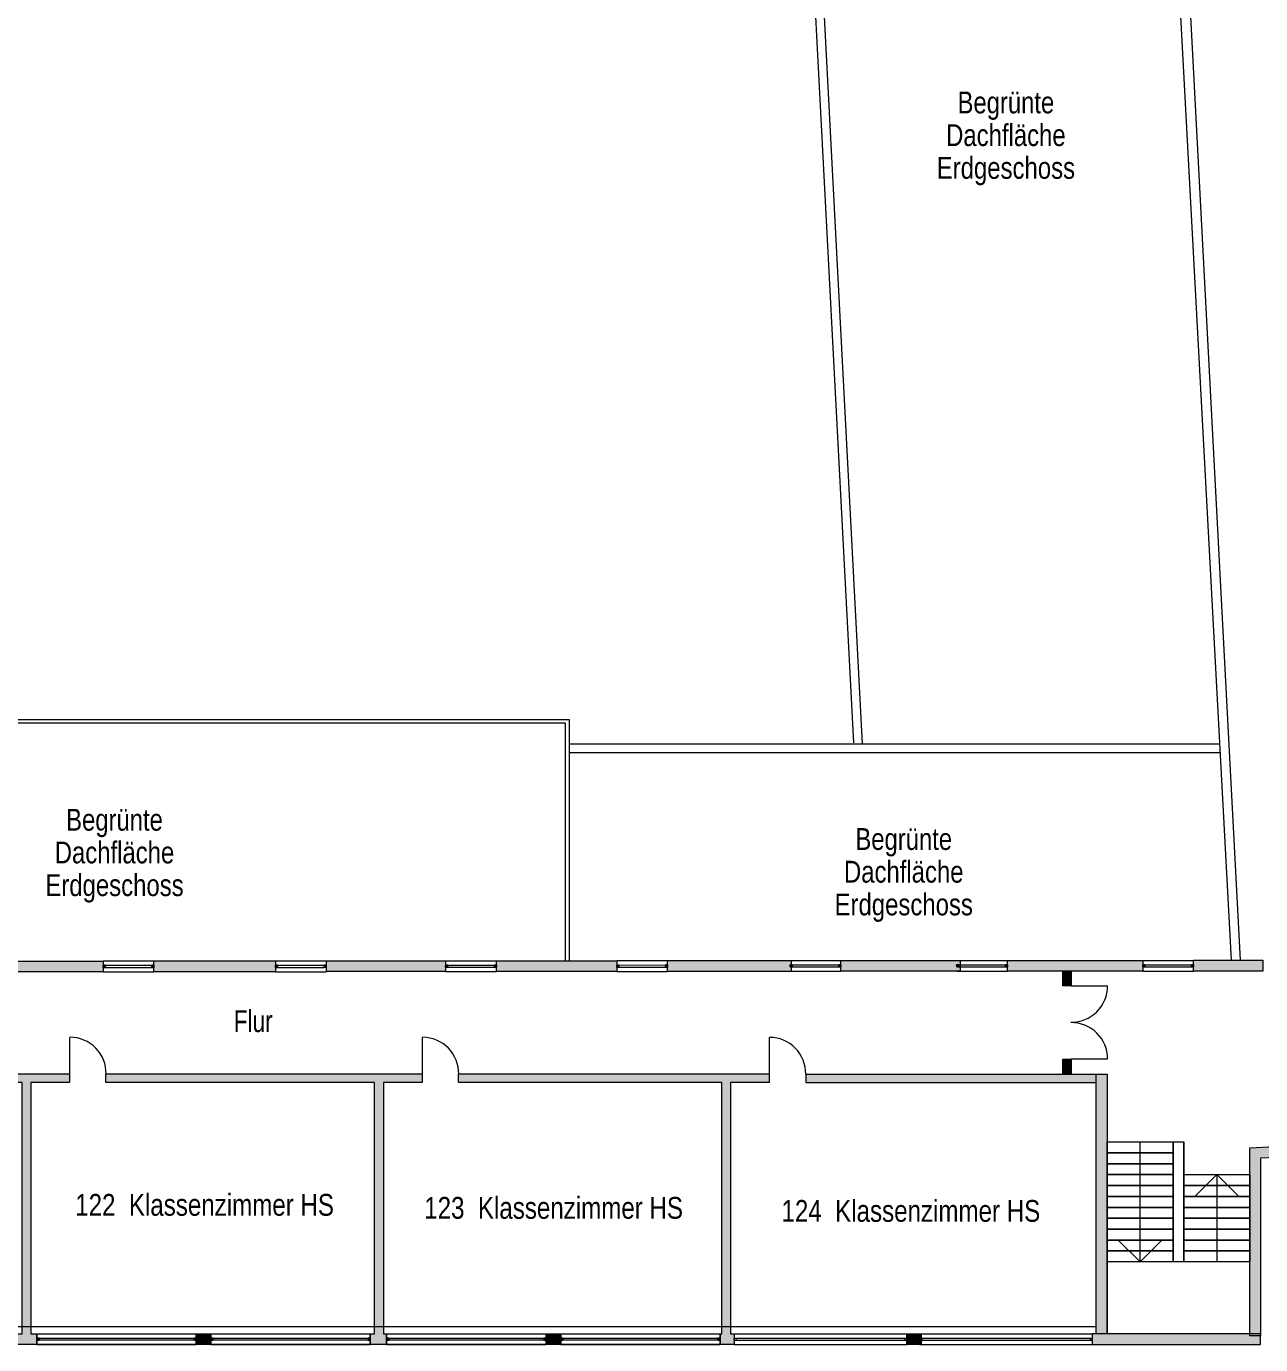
# Model space of a CAD drawing. Header units: inches. Extents: x 7445 to 114549, y 127015 to 195514.
# Drawn here: x 61061 to 95012, y 127015 to 163293 of the extents above; entities that cross this region are included whole.
import ezdxf

# ---------------------------------------------------------------- set-up
doc = ezdxf.new("R2010")
doc.units = ezdxf.units.IN
doc.header["$LTSCALE"] = 300
doc.header["$MEASUREMENT"] = 0
doc.linetypes.add('Volllinie', pattern=[0])
doc.layers.add('Grundebene', color=7, linetype='Continuous')
doc.styles.add('ARIAL_NARROW', font='ARIALN.TTF', dxfattribs={"height": 0.2})

# ---------------------------------------------------------------- blocks, each defined once
blk = doc.blocks.new('Color_Area-A2')
at = {"layer": 'Grundebene', "true_color": 0x000000, "transparency": 33554687}
blk.add_hatch(color=18, dxfattribs=at).paths.add_polyline_path([(89572, 137289), (89799, 137289), (89799, 136885), (89572, 136885)], flags=0)
at = {"layer": 'Grundebene', "color": 18, "linetype": 'Volllinie', "lineweight": 13, "true_color": 0x000000}
for p, q in [((89572, 137289), (89799, 137289)), ((89572, 136885), (89572, 137289)), ((89799, 137289), (89799, 136885)), ((89799, 136885), (89572, 136885))]:
    blk.add_line(p, q, dxfattribs=at)
blk = doc.blocks.new('Color_Area-AB')
at = {"layer": 'Grundebene', "true_color": 0x000000, "transparency": 33554687}
blk.add_hatch(color=18, dxfattribs=at).paths.add_polyline_path([(89572, 134867), (89799, 134867), (89799, 134463), (89572, 134463)], flags=0)
at = {"layer": 'Grundebene', "color": 18, "linetype": 'Volllinie', "lineweight": 13, "true_color": 0x000000}
for p, q in [((89572, 134867), (89799, 134867)), ((89572, 134463), (89572, 134867)), ((89799, 134867), (89799, 134463)), ((89799, 134463), (89572, 134463))]:
    blk.add_line(p, q, dxfattribs=at)
blk = doc.blocks.new('Color_Area-CD')
at = {"layer": 'Grundebene', "true_color": 0x000000, "transparency": 33554687}
blk.add_hatch(color=18, dxfattribs=at).paths.add_polyline_path([(53545, 134465), (62244, 134465), (62244, 134225), (61181, 134225), (61181, 127315), (61345, 127315), (61345, 127015), (60812, 127015), (60812, 127315), (60941, 127315), (60941, 134225), (53545, 134225)], flags=0)
at = {"layer": 'Grundebene', "color": 18, "linetype": 'Volllinie', "lineweight": 13, "true_color": 0x000000}
for p, q in [((53545, 134465), (62244, 134465)), ((53545, 134225), (53545, 134465)), ((62244, 134465), (62244, 134225)), ((60941, 134225), (53545, 134225)), ((60941, 127315), (60941, 134225)), ((62244, 134225), (61181, 134225)), ((61181, 134225), (61181, 127315)), ((60812, 127015), (60812, 127315)), ((60812, 127315), (60941, 127315)), ((61345, 127015), (60812, 127015)), ((61181, 127315), (61345, 127315)), ((61345, 127315), (61345, 127015))]:
    blk.add_line(p, q, dxfattribs=at)
blk = doc.blocks.new('Color_Area-E6')
at = {"layer": 'Grundebene', "true_color": 0x000000, "transparency": 33554687}
blk.add_hatch(color=18, dxfattribs=at).paths.add_polyline_path([(70881, 127315), (70970, 127315), (70970, 127015), (70518, 127015), (70518, 127315), (70641, 127315), (70641, 134225), (63246, 134225), (63246, 134465), (71944, 134465), (71944, 134225), (70881, 134225)], flags=0)
at = {"layer": 'Grundebene', "color": 18, "linetype": 'Volllinie', "lineweight": 13, "true_color": 0x000000}
for p, q in [((63246, 134225), (63246, 134465)), ((63246, 134465), (71944, 134465)), ((71944, 134465), (71944, 134225)), ((70641, 134225), (63246, 134225)), ((70641, 127315), (70641, 134225)), ((71944, 134225), (70881, 134225)), ((70881, 134225), (70881, 127315)), ((70518, 127015), (70518, 127315)), ((70518, 127315), (70641, 127315)), ((70970, 127015), (70518, 127015)), ((70881, 127315), (70970, 127315)), ((70970, 127315), (70970, 127015))]:
    blk.add_line(p, q, dxfattribs=at)
blk = doc.blocks.new('Color_Area-FF')
at = {"layer": 'Grundebene', "true_color": 0x000000, "transparency": 33554687}
blk.add_hatch(color=18, dxfattribs=at).paths.add_polyline_path([(80431, 127315), (80526, 127315), (80526, 127015), (80143, 127015), (80143, 127315), (80191, 127315), (80191, 134225), (72946, 134225), (72946, 134465), (81494, 134465), (81494, 134225), (80431, 134225)], flags=0)
at = {"layer": 'Grundebene', "color": 18, "linetype": 'Volllinie', "lineweight": 13, "true_color": 0x000000}
for p, q in [((72946, 134225), (72946, 134465)), ((72946, 134465), (81494, 134465)), ((81494, 134465), (81494, 134225)), ((80191, 134225), (72946, 134225)), ((80191, 127315), (80191, 134225)), ((81494, 134225), (80431, 134225)), ((80431, 134225), (80431, 127315)), ((80143, 127015), (80143, 127315)), ((80143, 127315), (80191, 127315)), ((80526, 127015), (80143, 127015)), ((80431, 127315), (80526, 127315)), ((80526, 127315), (80526, 127015))]:
    blk.add_line(p, q, dxfattribs=at)
blk = doc.blocks.new('Color_Area-110')
at = {"layer": 'Grundebene', "true_color": 0x000000, "transparency": 33554687}
blk.add_hatch(color=18, dxfattribs=at).paths.add_polyline_path([(90492, 134458), (90792, 134458), (90792, 127315), (90492, 127315)], flags=0)
at = {"layer": 'Grundebene', "color": 18, "linetype": 'Volllinie', "lineweight": 13, "true_color": 0x000000}
for p, q in [((90492, 134458), (90792, 134458)), ((90492, 127315), (90492, 134458)), ((90792, 134458), (90792, 127315)), ((90792, 127315), (90492, 127315))]:
    blk.add_line(p, q, dxfattribs=at)
blk = doc.blocks.new('Color_Area-119')
at = {"layer": 'Grundebene', "true_color": 0x000000, "transparency": 33554687}
blk.add_hatch(color=18, dxfattribs=at).paths.add_polyline_path([(90382, 127015), (95012, 127015), (95012, 127315), (90382, 127315)], flags=0)
at = {"layer": 'Grundebene', "color": 18, "linetype": 'Volllinie', "lineweight": 13, "true_color": 0x000000}
for p, q in [((95012, 127315), (90382, 127315)), ((90382, 127315), (90382, 127015)), ((90382, 127015), (95012, 127015)), ((95012, 127015), (95012, 127315))]:
    blk.add_line(p, q, dxfattribs=at)
blk = doc.blocks.new('Color_Area-122')
at = {"layer": 'Grundebene', "true_color": 0x000000, "transparency": 33554687}
blk.add_hatch(color=18, dxfattribs=at).paths.add_polyline_path([(85277, 127315), (85678, 127315), (85678, 127015), (85277, 127015)], flags=0)
at = {"layer": 'Grundebene', "color": 18, "linetype": 'Volllinie', "lineweight": 13, "true_color": 0x000000}
for p, q in [((85277, 127315), (85678, 127315)), ((85277, 127015), (85277, 127315)), ((85678, 127015), (85277, 127015)), ((85678, 127315), (85678, 127015))]:
    blk.add_line(p, q, dxfattribs=at)
blk = doc.blocks.new('Color_Area-12B')
at = {"layer": 'Grundebene', "true_color": 0x000000, "transparency": 33554687}
blk.add_hatch(color=18, dxfattribs=at).paths.add_polyline_path([(75357, 127315), (75758, 127315), (75758, 127015), (75357, 127015)], flags=0)
at = {"layer": 'Grundebene', "color": 18, "linetype": 'Volllinie', "lineweight": 13, "true_color": 0x000000}
for p, q in [((75357, 127315), (75758, 127315)), ((75357, 127015), (75357, 127315)), ((75758, 127015), (75357, 127015)), ((75758, 127315), (75758, 127015))]:
    blk.add_line(p, q, dxfattribs=at)
blk = doc.blocks.new('Color_Area-134')
at = {"layer": 'Grundebene', "true_color": 0x000000, "transparency": 33554687}
blk.add_hatch(color=18, dxfattribs=at).paths.add_polyline_path([(65732, 127315), (66134, 127315), (66134, 127015), (65732, 127015)], flags=0)
at = {"layer": 'Grundebene', "color": 18, "linetype": 'Volllinie', "lineweight": 13, "true_color": 0x000000}
for p, q in [((65732, 127315), (66134, 127315)), ((65732, 127015), (65732, 127315)), ((66134, 127015), (65732, 127015)), ((66134, 127315), (66134, 127015))]:
    blk.add_line(p, q, dxfattribs=at)
blk = doc.blocks.new('Color_Area-2AC')
at = {"layer": 'Grundebene', "true_color": 0x000000, "transparency": 33554687}
blk.add_hatch(color=18, dxfattribs=at).paths.add_polyline_path([(95012, 132145), (95012, 127260), (94712, 127260), (94712, 132430), (95404, 132466), (95420, 132167)], flags=0)
at = {"layer": 'Grundebene', "color": 18, "linetype": 'Volllinie', "lineweight": 13, "true_color": 0x000000}
for p, q in [((94712, 132430), (95404, 132466)), ((94712, 127260), (94712, 132430)), ((95404, 132466), (95420, 132167)), ((95420, 132167), (95012, 132145)), ((95012, 132145), (95012, 127260)), ((95012, 127260), (94712, 127260))]:
    blk.add_line(p, q, dxfattribs=at)
blk = doc.blocks.new('Color_Area-631')
at = {"layer": 'Grundebene', "true_color": 0x000000, "transparency": 33554687}
blk.add_hatch(color=18, dxfattribs=at).paths.add_polyline_path([(59416, 137571), (63170, 137571), (63170, 137273), (59416, 137273)], flags=0)
at = {"layer": 'Grundebene', "color": 18, "linetype": 'Volllinie', "lineweight": 13, "true_color": 0x000000}
for p, q in [((59416, 137571), (63170, 137571)), ((59416, 137273), (59416, 137571)), ((63170, 137571), (63170, 137273)), ((63170, 137273), (59416, 137273))]:
    blk.add_line(p, q, dxfattribs=at)
blk = doc.blocks.new('Color_Area-63A')
at = {"layer": 'Grundebene', "true_color": 0x000000, "transparency": 33554687}
blk.add_hatch(color=18, dxfattribs=at).paths.add_polyline_path([(64570, 137574), (67914, 137574), (67914, 137276), (64570, 137276)], flags=0)
at = {"layer": 'Grundebene', "color": 18, "linetype": 'Volllinie', "lineweight": 13, "true_color": 0x000000}
for p, q in [((64570, 137574), (67914, 137574)), ((64570, 137276), (64570, 137574)), ((67914, 137574), (67914, 137276)), ((67914, 137276), (64570, 137276))]:
    blk.add_line(p, q, dxfattribs=at)
blk = doc.blocks.new('Color_Area-643')
at = {"layer": 'Grundebene', "true_color": 0x000000, "transparency": 33554687}
blk.add_hatch(color=18, dxfattribs=at).paths.add_polyline_path([(69314, 137577), (72593, 137577), (72593, 137279), (69314, 137279)], flags=0)
at = {"layer": 'Grundebene', "color": 18, "linetype": 'Volllinie', "lineweight": 13, "true_color": 0x000000}
for p, q in [((69314, 137577), (72593, 137577)), ((69314, 137279), (69314, 137577)), ((72593, 137577), (72593, 137279)), ((72593, 137279), (69314, 137279))]:
    blk.add_line(p, q, dxfattribs=at)
blk = doc.blocks.new('Color_Area-64C')
at = {"layer": 'Grundebene', "true_color": 0x000000, "transparency": 33554687}
blk.add_hatch(color=18, dxfattribs=at).paths.add_polyline_path([(73993, 137580), (77299, 137580), (77299, 137282), (73993, 137282)], flags=0)
at = {"layer": 'Grundebene', "color": 18, "linetype": 'Volllinie', "lineweight": 13, "true_color": 0x000000}
for p, q in [((73993, 137580), (77299, 137580)), ((73993, 137282), (73993, 137580)), ((77299, 137580), (77299, 137282)), ((77299, 137282), (73993, 137282))]:
    blk.add_line(p, q, dxfattribs=at)
blk = doc.blocks.new('Color_Area-655')
at = {"layer": 'Grundebene', "true_color": 0x000000, "transparency": 33554687}
blk.add_hatch(color=18, dxfattribs=at).paths.add_polyline_path([(78699, 137583), (82100, 137583), (82100, 137285), (78699, 137285)], flags=0)
at = {"layer": 'Grundebene', "color": 18, "linetype": 'Volllinie', "lineweight": 13, "true_color": 0x000000}
for p, q in [((78699, 137583), (82100, 137583)), ((78699, 137285), (78699, 137583)), ((82100, 137583), (82100, 137285)), ((82100, 137285), (78699, 137285))]:
    blk.add_line(p, q, dxfattribs=at)
blk = doc.blocks.new('Color_Area-65E')
at = {"layer": 'Grundebene', "true_color": 0x000000, "transparency": 33554687}
blk.add_hatch(color=18, dxfattribs=at).paths.add_polyline_path([(83468, 137588), (86747, 137588), (86747, 137288), (83468, 137288)], flags=0)
at = {"layer": 'Grundebene', "color": 18, "linetype": 'Volllinie', "lineweight": 13, "true_color": 0x000000}
for p, q in [((83468, 137588), (86747, 137588)), ((83468, 137288), (83468, 137588)), ((86747, 137588), (86747, 137288)), ((86747, 137288), (83468, 137288))]:
    blk.add_line(p, q, dxfattribs=at)
blk = doc.blocks.new('Color_Area-667')
at = {"layer": 'Grundebene', "true_color": 0x000000, "transparency": 33554687}
blk.add_hatch(color=18, dxfattribs=at).paths.add_polyline_path([(88051, 137589), (91769, 137589), (91769, 137289), (88051, 137289)], flags=0)
at = {"layer": 'Grundebene', "color": 18, "linetype": 'Volllinie', "lineweight": 13, "true_color": 0x000000}
for p, q in [((88051, 137589), (91769, 137589)), ((88051, 137289), (88051, 137589)), ((91769, 137589), (91769, 137289)), ((91769, 137289), (88051, 137289))]:
    blk.add_line(p, q, dxfattribs=at)
blk = doc.blocks.new('Color_Area-694')
at = {"layer": 'Grundebene', "true_color": 0x000000, "transparency": 33554687}
blk.add_hatch(color=18, dxfattribs=at).paths.add_polyline_path([(93169, 137593), (95076, 137593), (95076, 137293), (93169, 137293)], flags=0)
at = {"layer": 'Grundebene', "color": 18, "linetype": 'Volllinie', "lineweight": 13, "true_color": 0x000000}
for p, q in [((93169, 137593), (95076, 137593)), ((93169, 137293), (93169, 137593)), ((95076, 137593), (95076, 137293)), ((95076, 137293), (93169, 137293))]:
    blk.add_line(p, q, dxfattribs=at)
blk = doc.blocks.new('Color_Area-6DB')
at = {"layer": 'Grundebene', "true_color": 0x000000, "transparency": 33554687}
blk.add_hatch(color=18, dxfattribs=at).paths.add_polyline_path([(90492, 127315), (90492, 134218), (82508, 134218), (82508, 134458), (82563, 134458), (82563, 134458), (90792, 134458), (90792, 127315)], flags=0)
at = {"layer": 'Grundebene', "color": 18, "linetype": 'Volllinie', "lineweight": 13, "true_color": 0x000000}
for p, q in [((82508, 134218), (82508, 134458)), ((82508, 134458), (82563, 134458)), ((82563, 134458), (82563, 134458)), ((82563, 134458), (90792, 134458)), ((90792, 134458), (90792, 127315)), ((90492, 134218), (82508, 134218)), ((90492, 127315), (90492, 134218)), ((90792, 127315), (90492, 127315))]:
    blk.add_line(p, q, dxfattribs=at)
blk = doc.blocks.new('Color_Area-6E8')
at = {"layer": 'Grundebene', "true_color": 0x000000, "transparency": 33554687}
blk.add_hatch(color=18, dxfattribs=at).paths.add_polyline_path([(90382, 127015), (95012, 127015), (95012, 127315), (90382, 127315)], flags=0)
at = {"layer": 'Grundebene', "color": 18, "linetype": 'Volllinie', "lineweight": 13, "true_color": 0x000000}
for p, q in [((95012, 127315), (90382, 127315)), ((90382, 127315), (90382, 127015)), ((90382, 127015), (95012, 127015)), ((95012, 127015), (95012, 127315))]:
    blk.add_line(p, q, dxfattribs=at)
blk = doc.blocks.new('Color_Area-B2E')
at = {"layer": 'Grundebene', "true_color": 0xffffff, "transparency": 33554687}
blk.add_hatch(color=7, dxfattribs=at).paths.add_polyline_path([(64510, 137454), (64510, 137394), (64570, 137394), (64570, 137454)], flags=0)
at = {"layer": 'Grundebene', "color": 18, "linetype": 'Volllinie', "lineweight": 13, "true_color": 0x000000}
blk.add_lwpolyline([(64510, 137454), (64510, 137394), (64570, 137394), (64570, 137454), (64510, 137454)], dxfattribs=at)
blk = doc.blocks.new('Color_Area-B34')
at = {"layer": 'Grundebene', "true_color": 0xffffff, "transparency": 33554687}
blk.add_hatch(color=7, dxfattribs=at).paths.add_polyline_path([(63230, 137454), (63230, 137394), (63170, 137393), (63170, 137453)], flags=0)
at = {"layer": 'Grundebene', "color": 18, "linetype": 'Volllinie', "lineweight": 13, "true_color": 0x000000}
blk.add_lwpolyline([(63230, 137454), (63230, 137394), (63170, 137393), (63170, 137453), (63230, 137454)], dxfattribs=at)
blk = doc.blocks.new('Color_Area-B42')
at = {"layer": 'Grundebene', "true_color": 0xffffff, "transparency": 33554687}
blk.add_hatch(color=7, dxfattribs=at).paths.add_polyline_path([(69250, 137457), (69250, 137397), (69310, 137398), (69310, 137458)], flags=0)
at = {"layer": 'Grundebene', "color": 18, "linetype": 'Volllinie', "lineweight": 13, "true_color": 0x000000}
blk.add_lwpolyline([(69250, 137457), (69250, 137397), (69310, 137398), (69310, 137458), (69250, 137457)], dxfattribs=at)
blk = doc.blocks.new('Color_Area-B48')
at = {"layer": 'Grundebene', "true_color": 0xffffff, "transparency": 33554687}
blk.add_hatch(color=7, dxfattribs=at).paths.add_polyline_path([(67970, 137457), (67970, 137397), (67910, 137397), (67910, 137457)], flags=0)
at = {"layer": 'Grundebene', "color": 18, "linetype": 'Volllinie', "lineweight": 13, "true_color": 0x000000}
blk.add_lwpolyline([(67970, 137457), (67970, 137397), (67910, 137397), (67910, 137457), (67970, 137457)], dxfattribs=at)
blk = doc.blocks.new('Color_Area-B56')
at = {"layer": 'Grundebene', "true_color": 0xffffff, "transparency": 33554687}
blk.add_hatch(color=7, dxfattribs=at).paths.add_polyline_path([(73933, 137460), (73933, 137400), (73993, 137400), (73993, 137460)], flags=0)
at = {"layer": 'Grundebene', "color": 18, "linetype": 'Volllinie', "lineweight": 13, "true_color": 0x000000}
blk.add_lwpolyline([(73933, 137460), (73933, 137400), (73993, 137400), (73993, 137460), (73933, 137460)], dxfattribs=at)
blk = doc.blocks.new('Color_Area-B5C')
at = {"layer": 'Grundebene', "true_color": 0xffffff, "transparency": 33554687}
blk.add_hatch(color=7, dxfattribs=at).paths.add_polyline_path([(72653, 137459), (72653, 137399), (72593, 137399), (72593, 137459)], flags=0)
at = {"layer": 'Grundebene', "color": 18, "linetype": 'Volllinie', "lineweight": 13, "true_color": 0x000000}
blk.add_lwpolyline([(72653, 137459), (72653, 137399), (72593, 137399), (72593, 137459), (72653, 137459)], dxfattribs=at)
blk = doc.blocks.new('Color_Area-B6A')
at = {"layer": 'Grundebene', "true_color": 0xffffff, "transparency": 33554687}
blk.add_hatch(color=7, dxfattribs=at).paths.add_polyline_path([(78639, 137463), (78639, 137403), (78699, 137403), (78699, 137463)], flags=0)
at = {"layer": 'Grundebene', "color": 18, "linetype": 'Volllinie', "lineweight": 13, "true_color": 0x000000}
blk.add_lwpolyline([(78639, 137463), (78639, 137403), (78699, 137403), (78699, 137463), (78639, 137463)], dxfattribs=at)
blk = doc.blocks.new('Color_Area-B70')
at = {"layer": 'Grundebene', "true_color": 0xffffff, "transparency": 33554687}
blk.add_hatch(color=7, dxfattribs=at).paths.add_polyline_path([(77359, 137462), (77359, 137402), (77299, 137402), (77299, 137462)], flags=0)
at = {"layer": 'Grundebene', "color": 18, "linetype": 'Volllinie', "lineweight": 13, "true_color": 0x000000}
blk.add_lwpolyline([(77359, 137462), (77359, 137402), (77299, 137402), (77299, 137462), (77359, 137462)], dxfattribs=at)
blk = doc.blocks.new('Color_Area-B7E')
at = {"layer": 'Grundebene', "true_color": 0xffffff, "transparency": 33554687}
blk.add_hatch(color=7, dxfattribs=at).paths.add_polyline_path([(83408, 137468), (83408, 137408), (83468, 137408), (83468, 137468)], flags=0)
at = {"layer": 'Grundebene', "color": 18, "linetype": 'Volllinie', "lineweight": 13, "true_color": 0x000000}
blk.add_lwpolyline([(83408, 137468), (83408, 137408), (83468, 137408), (83468, 137468), (83408, 137468)], dxfattribs=at)
blk = doc.blocks.new('Color_Area-B84')
at = {"layer": 'Grundebene', "true_color": 0xffffff, "transparency": 33554687}
blk.add_hatch(color=7, dxfattribs=at).paths.add_polyline_path([(82128, 137468), (82128, 137408), (82068, 137408), (82068, 137468)], flags=0)
at = {"layer": 'Grundebene', "color": 18, "linetype": 'Volllinie', "lineweight": 13, "true_color": 0x000000}
blk.add_lwpolyline([(82128, 137468), (82128, 137408), (82068, 137408), (82068, 137468), (82128, 137468)], dxfattribs=at)
blk = doc.blocks.new('Color_Area-B92')
at = {"layer": 'Grundebene', "true_color": 0xffffff, "transparency": 33554687}
blk.add_hatch(color=7, dxfattribs=at).paths.add_polyline_path([(87990, 137469), (87991, 137409), (88051, 137409), (88050, 137469)], flags=0)
at = {"layer": 'Grundebene', "color": 18, "linetype": 'Volllinie', "lineweight": 13, "true_color": 0x000000}
blk.add_lwpolyline([(87990, 137469), (87991, 137409), (88051, 137409), (88050, 137469), (87990, 137469)], dxfattribs=at)
blk = doc.blocks.new('Color_Area-B98')
at = {"layer": 'Grundebene', "true_color": 0xffffff, "transparency": 33554687}
blk.add_hatch(color=7, dxfattribs=at).paths.add_polyline_path([(86710, 137468), (86711, 137408), (86651, 137408), (86650, 137468)], flags=0)
at = {"layer": 'Grundebene', "color": 18, "linetype": 'Volllinie', "lineweight": 13, "true_color": 0x000000}
blk.add_lwpolyline([(86710, 137468), (86711, 137408), (86651, 137408), (86650, 137468), (86710, 137468)], dxfattribs=at)
blk = doc.blocks.new('Color_Area-BA6')
at = {"layer": 'Grundebene', "true_color": 0xffffff, "transparency": 33554687}
blk.add_hatch(color=7, dxfattribs=at).paths.add_polyline_path([(93109, 137470), (93109, 137410), (93169, 137410), (93169, 137470)], flags=0)
at = {"layer": 'Grundebene', "color": 18, "linetype": 'Volllinie', "lineweight": 13, "true_color": 0x000000}
blk.add_lwpolyline([(93109, 137470), (93109, 137410), (93169, 137410), (93169, 137470), (93109, 137470)], dxfattribs=at)
blk = doc.blocks.new('Color_Area-BAC')
at = {"layer": 'Grundebene', "true_color": 0xffffff, "transparency": 33554687}
blk.add_hatch(color=7, dxfattribs=at).paths.add_polyline_path([(91829, 137469), (91829, 137409), (91769, 137409), (91769, 137469)], flags=0)
at = {"layer": 'Grundebene', "color": 18, "linetype": 'Volllinie', "lineweight": 13, "true_color": 0x000000}
blk.add_lwpolyline([(91829, 137469), (91829, 137409), (91769, 137409), (91769, 137469), (91829, 137469)], dxfattribs=at)
blk = doc.blocks.new('Color_Area-FF4')
at = {"layer": 'Grundebene', "true_color": 0xffffff, "transparency": 33554687}
blk.add_hatch(color=7, dxfattribs=at).paths.add_polyline_path([(66134, 127195), (66134, 127135), (66194, 127135), (66194, 127195)], flags=0)
at = {"layer": 'Grundebene', "color": 18, "linetype": 'Volllinie', "lineweight": 13, "true_color": 0x000000}
blk.add_lwpolyline([(66134, 127195), (66134, 127135), (66194, 127135), (66194, 127195), (66134, 127195)], dxfattribs=at)
blk = doc.blocks.new('Color_Area-FFA')
at = {"layer": 'Grundebene', "true_color": 0xffffff, "transparency": 33554687}
blk.add_hatch(color=7, dxfattribs=at).paths.add_polyline_path([(70458, 127195), (70458, 127135), (70518, 127135), (70518, 127195)], flags=0)
at = {"layer": 'Grundebene', "color": 18, "linetype": 'Volllinie', "lineweight": 13, "true_color": 0x000000}
blk.add_lwpolyline([(70458, 127195), (70458, 127135), (70518, 127135), (70518, 127195), (70458, 127195)], dxfattribs=at)
blk = doc.blocks.new('Color_Area-100A')
at = {"layer": 'Grundebene', "true_color": 0xffffff, "transparency": 33554687}
blk.add_hatch(color=7, dxfattribs=at).paths.add_polyline_path([(61348, 127195), (61348, 127135), (61408, 127135), (61408, 127195)], flags=0)
at = {"layer": 'Grundebene', "color": 18, "linetype": 'Volllinie', "lineweight": 13, "true_color": 0x000000}
blk.add_lwpolyline([(61348, 127195), (61348, 127135), (61408, 127135), (61408, 127195), (61348, 127195)], dxfattribs=at)
blk = doc.blocks.new('Color_Area-1010')
at = {"layer": 'Grundebene', "true_color": 0xffffff, "transparency": 33554687}
blk.add_hatch(color=7, dxfattribs=at).paths.add_polyline_path([(65672, 127195), (65672, 127135), (65732, 127135), (65732, 127195)], flags=0)
at = {"layer": 'Grundebene', "color": 18, "linetype": 'Volllinie', "lineweight": 13, "true_color": 0x000000}
blk.add_lwpolyline([(65672, 127195), (65672, 127135), (65732, 127135), (65732, 127195), (65672, 127195)], dxfattribs=at)
blk = doc.blocks.new('Color_Area-1020')
at = {"layer": 'Grundebene', "true_color": 0xffffff, "transparency": 33554687}
blk.add_hatch(color=7, dxfattribs=at).paths.add_polyline_path([(70970, 127195), (70970, 127135), (71030, 127135), (71030, 127195)], flags=0)
at = {"layer": 'Grundebene', "color": 18, "linetype": 'Volllinie', "lineweight": 13, "true_color": 0x000000}
blk.add_lwpolyline([(70970, 127195), (70970, 127135), (71030, 127135), (71030, 127195), (70970, 127195)], dxfattribs=at)
blk = doc.blocks.new('Color_Area-1026')
at = {"layer": 'Grundebene', "true_color": 0xffffff, "transparency": 33554687}
blk.add_hatch(color=7, dxfattribs=at).paths.add_polyline_path([(75294, 127195), (75294, 127135), (75354, 127135), (75354, 127195)], flags=0)
at = {"layer": 'Grundebene', "color": 18, "linetype": 'Volllinie', "lineweight": 13, "true_color": 0x000000}
blk.add_lwpolyline([(75294, 127195), (75294, 127135), (75354, 127135), (75354, 127195), (75294, 127195)], dxfattribs=at)
blk = doc.blocks.new('Color_Area-1036')
at = {"layer": 'Grundebene', "true_color": 0xffffff, "transparency": 33554687}
blk.add_hatch(color=7, dxfattribs=at).paths.add_polyline_path([(75758, 127195), (75758, 127135), (75818, 127135), (75818, 127195)], flags=0)
at = {"layer": 'Grundebene', "color": 18, "linetype": 'Volllinie', "lineweight": 13, "true_color": 0x000000}
blk.add_lwpolyline([(75758, 127195), (75758, 127135), (75818, 127135), (75818, 127195), (75758, 127195)], dxfattribs=at)
blk = doc.blocks.new('Color_Area-103C')
at = {"layer": 'Grundebene', "true_color": 0xffffff, "transparency": 33554687}
blk.add_hatch(color=7, dxfattribs=at).paths.add_polyline_path([(80083, 127195), (80083, 127135), (80143, 127135), (80143, 127195)], flags=0)
at = {"layer": 'Grundebene', "color": 18, "linetype": 'Volllinie', "lineweight": 13, "true_color": 0x000000}
blk.add_lwpolyline([(80083, 127195), (80083, 127135), (80143, 127135), (80143, 127195), (80083, 127195)], dxfattribs=at)

msp = doc.modelspace()

# ---------------------------------------------------------------- linework, layer by layer
at = {"layer": 'Grundebene', "color": 18, "linetype": 'Volllinie', "lineweight": 13, "true_color": 0x000000}
for p, q in [((92222, 180080), (94447, 137593)), ((94211, 137593), (91947, 179766)), ((84063, 143552), (82637, 170877)), ((83820, 143578), (82410, 170653)), ((51409, 144214), (75989, 144214)), ((75889, 144114), (51509, 144114)), ((75889, 137580), (75889, 144114)), ((75989, 144214), (75989, 137580)), ((75989, 143551), (93892, 143552)), ((75989, 143311), (93904, 143312)), ((59416, 137571), (63170, 137571)), ((63170, 137573), (64570, 137574)), ((63170, 137573), (64570, 137574)), ((63170, 137571), (63170, 137273)), ((64570, 137574), (67914, 137574)), ((64570, 137276), (64570, 137574)), ((67910, 137577), (69310, 137578)), ((67910, 137577), (69310, 137578)), ((67914, 137574), (67914, 137276)), ((69314, 137577), (72593, 137577)), ((69314, 137279), (69314, 137577)), ((72593, 137579), (73993, 137580)), ((72593, 137579), (73993, 137580)), ((72593, 137577), (72593, 137279)), ((73993, 137580), (77299, 137580)), ((73993, 137282), (73993, 137580)), ((77299, 137582), (78699, 137583)), ((77299, 137582), (78699, 137583)), ((77299, 137580), (77299, 137282)), ((78699, 137583), (82100, 137583)), ((78699, 137285), (78699, 137583)), ((82068, 137588), (83468, 137588)), ((82068, 137588), (83468, 137588)), ((82100, 137583), (82100, 137285)), ((83468, 137588), (86747, 137588)), ((83468, 137288), (83468, 137588)), ((86650, 137588), (88050, 137589)), ((86650, 137588), (88050, 137589)), ((86747, 137588), (86747, 137288)), ((88051, 137589), (91769, 137589)), ((88051, 137289), (88051, 137589)), ((91769, 137589), (93169, 137590)), ((91769, 137589), (93169, 137590)), ((91769, 137589), (91769, 137289)), ((93169, 137593), (95076, 137593)), ((93169, 137293), (93169, 137593)), ((63170, 137273), (59416, 137273)), ((63230, 137454), (63170, 137453)), ((63170, 137453), (63170, 137393)), ((63170, 137393), (63230, 137394)), ((63170, 137273), (64570, 137274)), ((63170, 137273), (64570, 137274)), ((63230, 137454), (64510, 137454)), ((63230, 137454), (64510, 137454)), ((63230, 137394), (63230, 137454)), ((63230, 137394), (64510, 137394)), ((63230, 137394), (64510, 137394)), ((64510, 137454), (64570, 137454)), ((64510, 137394), (64510, 137454)), ((64570, 137394), (64510, 137394)), ((64570, 137454), (64570, 137394)), ((67914, 137276), (64570, 137276)), ((67970, 137457), (67910, 137457)), ((67910, 137457), (67910, 137397)), ((67910, 137397), (67970, 137397)), ((67910, 137277), (69310, 137278)), ((67910, 137277), (69310, 137278)), ((67970, 137457), (69250, 137457)), ((67970, 137457), (69250, 137457)), ((67970, 137397), (67970, 137457)), ((67970, 137397), (69250, 137397)), ((67970, 137397), (69250, 137397)), ((69250, 137457), (69310, 137458)), ((69250, 137397), (69250, 137457)), ((69310, 137398), (69250, 137397)), ((69310, 137458), (69310, 137398)), ((72593, 137279), (69314, 137279)), ((72653, 137459), (72593, 137459)), ((72593, 137459), (72593, 137399)), ((72593, 137399), (72653, 137399)), ((72593, 137279), (73993, 137280)), ((72593, 137279), (73993, 137280)), ((72653, 137459), (73933, 137460)), ((72653, 137459), (73933, 137460)), ((72653, 137399), (72653, 137459)), ((72653, 137399), (73933, 137400)), ((72653, 137399), (73933, 137400)), ((73933, 137460), (73993, 137460)), ((73933, 137400), (73933, 137460)), ((73993, 137400), (73933, 137400)), ((73993, 137460), (73993, 137400)), ((77299, 137282), (73993, 137282)), ((77359, 137462), (77299, 137462)), ((77299, 137462), (77299, 137402)), ((77299, 137402), (77359, 137402)), ((77299, 137282), (78699, 137283)), ((77299, 137282), (78699, 137283)), ((77359, 137462), (78639, 137463)), ((77359, 137462), (78639, 137463)), ((77359, 137402), (77359, 137462)), ((77359, 137402), (78639, 137403)), ((77359, 137402), (78639, 137403)), ((78639, 137463), (78699, 137463)), ((78639, 137403), (78639, 137463)), ((78699, 137403), (78639, 137403)), ((78699, 137463), (78699, 137403)), ((82100, 137285), (78699, 137285)), ((82128, 137468), (82068, 137468)), ((82068, 137468), (82068, 137408)), ((82068, 137408), (82128, 137408)), ((82068, 137288), (83468, 137288)), ((82068, 137288), (83468, 137288)), ((82128, 137468), (83408, 137468)), ((82128, 137468), (83408, 137468)), ((82128, 137408), (82128, 137468)), ((82128, 137408), (83408, 137408)), ((82128, 137408), (83408, 137408)), ((83408, 137468), (83468, 137468)), ((83408, 137408), (83408, 137468)), ((83468, 137408), (83408, 137408)), ((83468, 137468), (83468, 137408)), ((86747, 137288), (83468, 137288)), ((86710, 137468), (86650, 137468)), ((86650, 137468), (86651, 137408)), ((86651, 137408), (86711, 137408)), ((86651, 137288), (88051, 137289)), ((86651, 137288), (88051, 137289)), ((86710, 137468), (87990, 137469)), ((86710, 137468), (87990, 137469)), ((86711, 137408), (86710, 137468)), ((86711, 137408), (87991, 137409)), ((86711, 137408), (87991, 137409)), ((87990, 137469), (88050, 137469)), ((87991, 137409), (87990, 137469)), ((88051, 137409), (87991, 137409)), ((88050, 137469), (88051, 137409)), ((91769, 137289), (88051, 137289)), ((89572, 137289), (89799, 137289)), ((89572, 136885), (89572, 137289)), ((89799, 137289), (89799, 136885)), ((91829, 137469), (91769, 137469)), ((91769, 137469), (91769, 137409)), ((91769, 137409), (91829, 137409)), ((91769, 137289), (93169, 137290)), ((91769, 137289), (93169, 137290)), ((91829, 137469), (93109, 137470)), ((91829, 137469), (93109, 137470)), ((91829, 137409), (91829, 137469)), ((91829, 137409), (93109, 137410)), ((91829, 137409), (93109, 137410)), ((93109, 137470), (93169, 137470)), ((93109, 137410), (93109, 137470)), ((93169, 137410), (93109, 137410)), ((93169, 137470), (93169, 137410)), ((95076, 137293), (93169, 137293)), ((89799, 136885), (89572, 136885)), ((89799, 136885), (90799, 136885)), ((62259, 134471), (62259, 135471)), ((71959, 134467), (71959, 135467)), ((81504, 134466), (81504, 135466)), ((89572, 134867), (89799, 134867)), ((89572, 134463), (89572, 134867)), ((89799, 134880), (90799, 134880)), ((89799, 134867), (89799, 134463)), ((53545, 134465), (62244, 134465)), ((62244, 134465), (62244, 134225)), ((63246, 134225), (63246, 134465)), ((63246, 134465), (71944, 134465)), ((71944, 134465), (71944, 134225)), ((72946, 134225), (72946, 134465)), ((72946, 134465), (81494, 134465)), ((81494, 134465), (81494, 134225)), ((82508, 134218), (82508, 134458)), ((82508, 134458), (82563, 134458)), ((82563, 134458), (82563, 134458)), ((82563, 134458), (90792, 134458)), ((89799, 134463), (89572, 134463)), ((90492, 134458), (90792, 134458)), ((90492, 127315), (90492, 134458)), ((90792, 134458), (90792, 127315)), ((90792, 134458), (90792, 127315)), ((62244, 134225), (61181, 134225)), ((61181, 134225), (61181, 127315)), ((70641, 134225), (63246, 134225)), ((70641, 127315), (70641, 134225)), ((71944, 134225), (70881, 134225)), ((70881, 134225), (70881, 127315)), ((80191, 134225), (72946, 134225)), ((80191, 127315), (80191, 134225)), ((81494, 134225), (80431, 134225)), ((80431, 134225), (80431, 127315)), ((90492, 134218), (82508, 134218)), ((90492, 127315), (90492, 134218)), ((90792, 127315), (90792, 132609)), ((90792, 132593), (92602, 132593)), ((90792, 132293), (90792, 132593)), ((90792, 132593), (92902, 132593)), ((91697, 129293), (91697, 132593)), ((92602, 132593), (92602, 132293)), ((92602, 132593), (92902, 132593)), ((92602, 129293), (92602, 132593)), ((92902, 129293), (92902, 132593)), ((92902, 132593), (92902, 129293)), ((94712, 132430), (95404, 132466)), ((94712, 132430), (95404, 132466)), ((94712, 127260), (94712, 132430)), ((94712, 127260), (94712, 132430)), ((92602, 132293), (90792, 132293)), ((90792, 132293), (92602, 132293)), ((90792, 131993), (90792, 132293)), ((92602, 132293), (92602, 131993)), ((95012, 132145), (95012, 127260)), ((95012, 132145), (95012, 127260)), ((92602, 131993), (90792, 131993)), ((90792, 131993), (92602, 131993)), ((90792, 131693), (90792, 131993)), ((92602, 131693), (90792, 131693)), ((90792, 131693), (92602, 131693)), ((90792, 131393), (90792, 131693)), ((92602, 131993), (92602, 131693)), ((92602, 131693), (92602, 131393)), ((92902, 131693), (94712, 131693)), ((92902, 131393), (92902, 131693)), ((93807, 131693), (93206, 131093)), ((93807, 131693), (94408, 131093)), ((93807, 131693), (93807, 129293)), ((94712, 131693), (94712, 131393)), ((92602, 131393), (90792, 131393)), ((90792, 131393), (92602, 131393)), ((90792, 131093), (90792, 131393)), ((92602, 131393), (92602, 131093)), ((94712, 131393), (92902, 131393)), ((92902, 131393), (94712, 131393)), ((92902, 131093), (92902, 131393)), ((94712, 131393), (94712, 131093)), ((92602, 131093), (90792, 131093)), ((90792, 131093), (92602, 131093)), ((90792, 130793), (90792, 131093)), ((92602, 131093), (92602, 130793)), ((94712, 131093), (92902, 131093)), ((92902, 131093), (94712, 131093)), ((92902, 130793), (92902, 131093)), ((94712, 131093), (94712, 130793)), ((92602, 130793), (90792, 130793)), ((90792, 130793), (92602, 130793)), ((90792, 130493), (90792, 130793)), ((92602, 130793), (92602, 130493)), ((94712, 130793), (92902, 130793)), ((92902, 130793), (94712, 130793)), ((92902, 130493), (92902, 130793)), ((94712, 130793), (94712, 130493)), ((92602, 130493), (90792, 130493)), ((90792, 130493), (92602, 130493)), ((90792, 130193), (90792, 130493)), ((92602, 130493), (92602, 130193)), ((94712, 130493), (92902, 130493)), ((92902, 130493), (94712, 130493)), ((92902, 130193), (92902, 130493)), ((94712, 130493), (94712, 130193)), ((92602, 130193), (90792, 130193)), ((90792, 130193), (92602, 130193)), ((90792, 129893), (90792, 130193)), ((92602, 129893), (90792, 129893)), ((90792, 129893), (92602, 129893)), ((90792, 129593), (90792, 129893)), ((91697, 129293), (91096, 129893)), ((91697, 129293), (92298, 129893)), ((92602, 130193), (92602, 129893)), ((92602, 129893), (92602, 129593)), ((94712, 130193), (92902, 130193)), ((92902, 130193), (94712, 130193)), ((92902, 129893), (92902, 130193)), ((94712, 129893), (92902, 129893)), ((92902, 129893), (94712, 129893)), ((92902, 129593), (92902, 129893)), ((94712, 130193), (94712, 129893)), ((94712, 129893), (94712, 129593)), ((92602, 129593), (90792, 129593)), ((90792, 129593), (92602, 129593)), ((90792, 129293), (90792, 129593)), ((92602, 129593), (92602, 129293)), ((94712, 129593), (92902, 129593)), ((92902, 129593), (94712, 129593)), ((92902, 129293), (92902, 129593)), ((94712, 129593), (94712, 129293)), ((92602, 129293), (90792, 129293)), ((92902, 129293), (92602, 129293)), ((94712, 129293), (92902, 129293)), ((90492, 127505), (42052, 127505)), ((61345, 127015), (60812, 127015)), ((61181, 127315), (61345, 127315)), ((61345, 127315), (61345, 127015)), ((61348, 127315), (65732, 127315)), ((61348, 127015), (61348, 127315)), ((61348, 127315), (65732, 127315)), ((61348, 127195), (61408, 127195)), ((61348, 127135), (61348, 127195)), ((61348, 127195), (65732, 127195)), ((61348, 127135), (61348, 127195)), ((61408, 127135), (61348, 127135)), ((65732, 127135), (61348, 127135)), ((65732, 127015), (61348, 127015)), ((61348, 127015), (65732, 127015)), ((61408, 127195), (61408, 127135)), ((65672, 127195), (65732, 127195)), ((65672, 127135), (65672, 127195)), ((65732, 127135), (65672, 127135)), ((65732, 127315), (66134, 127315)), ((65732, 127015), (65732, 127315)), ((65732, 127315), (65732, 127015)), ((65732, 127195), (65732, 127135)), ((65732, 127195), (65732, 127135)), ((66134, 127015), (65732, 127015)), ((66134, 127315), (66134, 127015)), ((66134, 127315), (70518, 127315)), ((66134, 127015), (66134, 127315)), ((66134, 127315), (70518, 127315)), ((66134, 127195), (66194, 127195)), ((66134, 127135), (66134, 127195)), ((66134, 127195), (70518, 127195)), ((66134, 127135), (66134, 127195)), ((66194, 127135), (66134, 127135)), ((70518, 127135), (66134, 127135)), ((70518, 127015), (66134, 127015)), ((66134, 127015), (70518, 127015)), ((66194, 127195), (66194, 127135)), ((70458, 127195), (70518, 127195)), ((70458, 127135), (70458, 127195)), ((70518, 127135), (70458, 127135)), ((70518, 127015), (70518, 127315)), ((70518, 127315), (70641, 127315)), ((70518, 127315), (70518, 127015)), ((70518, 127195), (70518, 127135)), ((70518, 127195), (70518, 127135)), ((70970, 127015), (70518, 127015)), ((70881, 127315), (70970, 127315)), ((70970, 127315), (70970, 127015)), ((70970, 127315), (75354, 127315)), ((70970, 127015), (70970, 127315)), ((70970, 127315), (75354, 127315)), ((70970, 127195), (71030, 127195)), ((70970, 127135), (70970, 127195)), ((70970, 127195), (75354, 127195)), ((70970, 127135), (70970, 127195)), ((71030, 127135), (70970, 127135)), ((75354, 127135), (70970, 127135)), ((75354, 127015), (70970, 127015)), ((70970, 127015), (75354, 127015)), ((71030, 127195), (71030, 127135)), ((75294, 127195), (75354, 127195)), ((75294, 127135), (75294, 127195)), ((75354, 127135), (75294, 127135)), ((75354, 127315), (75354, 127015)), ((75354, 127195), (75354, 127135)), ((75354, 127195), (75354, 127135)), ((75357, 127315), (75758, 127315)), ((75357, 127015), (75357, 127315)), ((75758, 127015), (75357, 127015)), ((75758, 127315), (75758, 127015)), ((75758, 127315), (80143, 127315)), ((75758, 127015), (75758, 127315)), ((75758, 127315), (80143, 127315)), ((75758, 127195), (75818, 127195)), ((75758, 127135), (75758, 127195)), ((75758, 127195), (80143, 127195)), ((75758, 127135), (75758, 127195)), ((75818, 127135), (75758, 127135)), ((80143, 127135), (75758, 127135)), ((80143, 127015), (75758, 127015)), ((75758, 127015), (80143, 127015)), ((75818, 127195), (75818, 127135)), ((80083, 127195), (80143, 127195)), ((80083, 127135), (80083, 127195)), ((80143, 127135), (80083, 127135)), ((80143, 127015), (80143, 127315)), ((80143, 127315), (80191, 127315)), ((80143, 127315), (80143, 127015)), ((80143, 127195), (80143, 127135)), ((80143, 127195), (80143, 127135)), ((80526, 127015), (80143, 127015)), ((80431, 127315), (80526, 127315)), ((80526, 127315), (80526, 127015)), ((80526, 127315), (85277, 127315)), ((80526, 127195), (85277, 127195)), ((80526, 127135), (80526, 127195)), ((80526, 127135), (85277, 127135)), ((80526, 127015), (85277, 127015)), ((80586, 127195), (80586, 127135)), ((85217, 127195), (85217, 127135)), ((85277, 127315), (85678, 127315)), ((85277, 127015), (85277, 127315)), ((85277, 127135), (85277, 127195)), ((85678, 127015), (85277, 127015)), ((85631, 127315), (90382, 127315)), ((85631, 127195), (90382, 127195)), ((85631, 127135), (85631, 127195)), ((85631, 127135), (90382, 127135)), ((85631, 127015), (90382, 127015)), ((85678, 127315), (85678, 127015)), ((85691, 127195), (85691, 127135)), ((90322, 127195), (90322, 127135)), ((95012, 127315), (90382, 127315)), ((90382, 127315), (90382, 127015)), ((95012, 127315), (90382, 127315)), ((90382, 127315), (90382, 127015)), ((90382, 127135), (90382, 127195)), ((90382, 127015), (95012, 127015)), ((90382, 127015), (95012, 127015)), ((90792, 127315), (90492, 127315)), ((90792, 127315), (90492, 127315)), ((94715, 127315), (90792, 127315)), ((95012, 127260), (94712, 127260)), ((95012, 127260), (94712, 127260)), ((95012, 127015), (95012, 127315)), ((95012, 127015), (95012, 127315))]:
    msp.add_line(p, q, dxfattribs=at)
for centre, start, end in [((89804, 136889), 269.2693, 359.7638), ((89804, 134876), 0.2362, 90.7307), ((62254, 134476), 359.2181, 89.7127), ((71954, 134472), 359.2181, 89.7127), ((81499, 134471), 359.2181, 89.7127)]:
    msp.add_arc(centre, 1000, start, end, dxfattribs=at)

# ---------------------------------------------------------------- block references
at = {"layer": 'Grundebene'}
for name in ['Color_Area-631', 'Color_Area-63A', 'Color_Area-643', 'Color_Area-64C', 'Color_Area-655', 'Color_Area-65E', 'Color_Area-667', 'Color_Area-694', 'Color_Area-B34', 'Color_Area-B2E', 'Color_Area-B48', 'Color_Area-B42', 'Color_Area-B5C', 'Color_Area-B56', 'Color_Area-B70', 'Color_Area-B6A', 'Color_Area-B84', 'Color_Area-B7E', 'Color_Area-B98', 'Color_Area-B92', 'Color_Area-A2', 'Color_Area-BAC', 'Color_Area-BA6', 'Color_Area-AB', 'Color_Area-CD', 'Color_Area-E6', 'Color_Area-FF', 'Color_Area-6DB', 'Color_Area-110', 'Color_Area-2AC', 'Color_Area-100A', 'Color_Area-1010', 'Color_Area-134', 'Color_Area-FF4', 'Color_Area-FFA', 'Color_Area-1020', 'Color_Area-1026', 'Color_Area-12B', 'Color_Area-1036', 'Color_Area-103C', 'Color_Area-122', 'Color_Area-119', 'Color_Area-6E8']:
    msp.add_blockref(name, (0, 0), dxfattribs=at)

# ---------------------------------------------------------------- texts
at = {"layer": 'Grundebene', "color": 18, "lineweight": 18, "true_color": 0x000000, "style": 'ARIAL_NARROW'}
for s, width, p in [('Begrünte', 0.953329, (86675, 160899)), ('Dachfläche', 0.956105, (86361, 159999)), ('Erdgeschoss', 0.957732, (86102, 159099)), ('Begrünte', 0.953329, (62155, 141159)), ('Begrünte', 0.953329, (83865, 140629)), ('Dachfläche', 0.956105, (61841, 140259)), ('Dachfläche', 0.956105, (83551, 139729)), ('Erdgeschoss', 0.957732, (61582, 139359)), ('Erdgeschoss', 0.957732, (83292, 138829)), ('Flur', 0.907418, (66762, 135618)), ('122  Klassenzimmer HS', 0.965547, (62404, 130562)), ('123  Klassenzimmer HS', 0.965547, (72005, 130479)), ('124  Klassenzimmer HS', 0.965547, (81832, 130395))]:
    msp.add_text(s, height=600, dxfattribs=dict(at, width=width)).set_placement(p)

doc.saveas('drawing.dxf')
